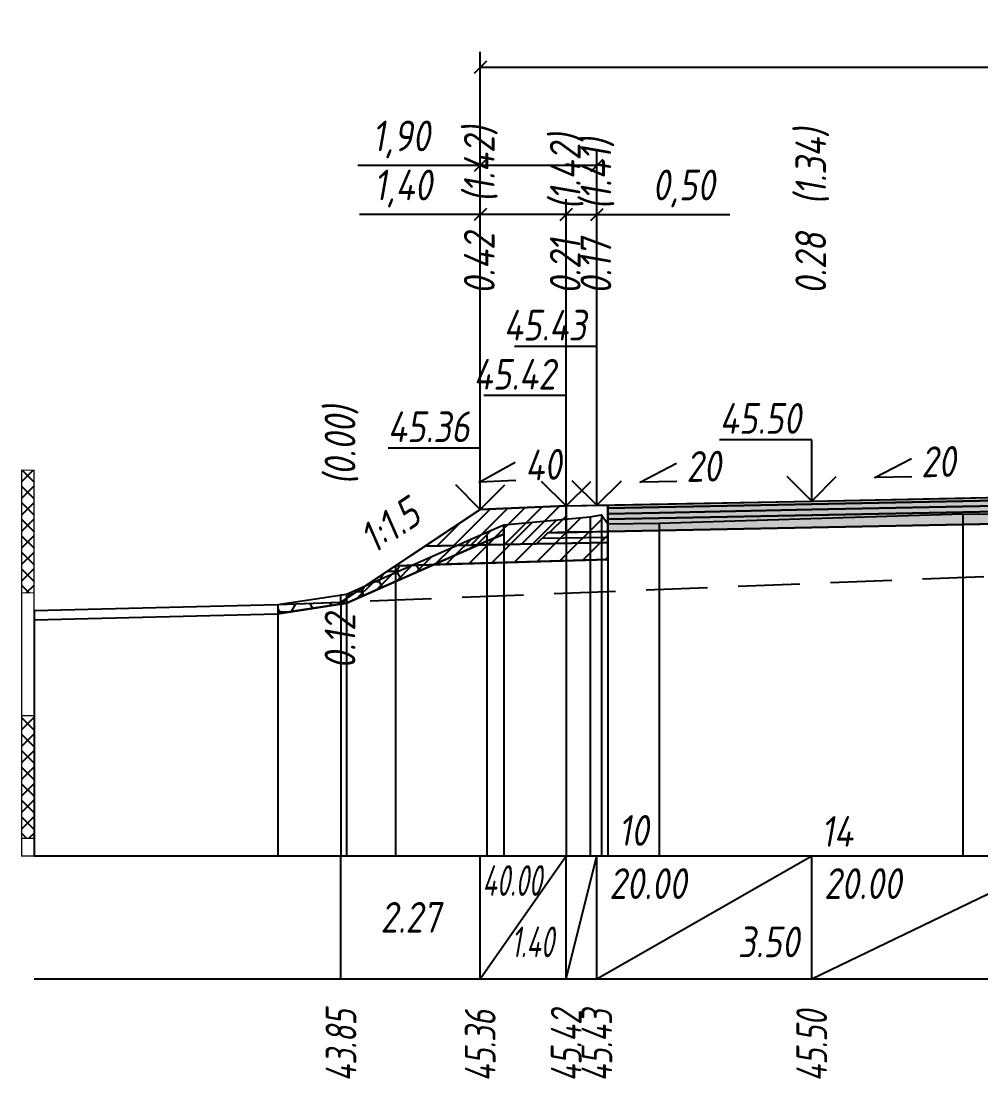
# Model space of a CAD drawing. Extents: x -717 to 1451, y -133302 to 233.
# Drawn here: x 78.9 to 157.1, y -87166.2 to -87080 of the extents above; entities that cross this region are included whole.
import ezdxf
from ezdxf.enums import TextEntityAlignment as Align

# ---------------------------------------------------------------- set-up
doc = ezdxf.new("R2010")
doc.units = 0
doc.linetypes.add('штриховая', pattern=[0.75, 0.5, -0.25])
for name, color, linetype in [('Интерполированный поперечник', 2, 'Continuous'), ('Код_514', 1, 'Continuous'), ('Контур_0', 7, 'Continuous'), ('Контур_2521', 7, 'Continuous'), ('Контур_2564', 7, 'Continuous'), ('Контур_2660', 7, 'Continuous'), ('Контур_2665', 7, 'Continuous'), ('Контур_400', 7, 'Continuous'), ('Контур_508', 7, 'Continuous'), ('Контур_512', 7, 'Continuous'), ('Контур_513', 7, 'Continuous'), ('Контур_818', 7, 'Continuous'), ('Красный поперечник', 1, 'Continuous'), ('Линейка абсолютных высот', 7, 'Continuous'), ('Объём_2501', 7, 'Continuous'), ('Объём_2564', 7, 'Continuous'), ('Объём_2650', 7, 'Continuous'), ('Объём_2660', 7, 'Continuous'), ('Объём_2661', 7, 'Continuous'), ('Объём_2665', 7, 'Continuous'), ('Объём_2666', 7, 'Continuous'), ('Объём_2667', 7, 'Continuous'), ('Объём_2668', 7, 'Continuous'), ('Объём_2669', 7, 'Continuous'), ('Объём_2675', 7, 'Continuous'), ('Объём_2753', 7, 'Continuous'), ('Откосы', 7, 'Continuous'), ('Отметки покрытия', 7, 'Continuous'), ('Рабочие отметки', 7, 'Continuous'), ('Рабочие отметки доп.', 7, 'Continuous'), ('Слои выравнивания', 7, 'Continuous'), ('Таблица', 7, 'Continuous'), ('Уклоны проезжей части', 7, 'Continuous'), ('Черный поперечник', 3, 'Continuous')]:
    doc.layers.add(name, color=color, linetype=linetype)
for name, color, linetype, true_color in [('Контур_2540', 2, 'Continuous', 0xffff00), ('Контур_2560', 2, 'Continuous', 0xffff00), ('Контур_2561', 7, 'Continuous', 0xff8040), ('Контур_2562', 3, 'Continuous', 0x00ff00), ('Контур_2563', 7, 'Continuous', 0xff8000), ('Контур_2570', 7, 'Continuous', 0x80ff00), ('Контур_2725', 7, 'Continuous', 0x323232), ('Контур_2736', 4, 'Continuous', 0x00ffff), ('Контур_2737', 4, 'Continuous', 0x00ffff), ('Контур_2738', 4, 'Continuous', 0x00ffff), ('Контур_2739', 4, 'Continuous', 0x00ffff), ('Контур_2741', 4, 'Continuous', 0x00ffff), ('Контур_2742', 4, 'Continuous', 0x00ffff), ('Контур_2743', 4, 'Continuous', 0x00ffff), ('Контур_2744', 7, 'Continuous', 0xa4ffff), ('Контур_2745', 7, 'Continuous', 0xa4ffff), ('Контур_2747', 4, 'Continuous', 0x00ffff), ('Контур_2748', 4, 'Continuous', 0x00ffff), ('Контур_2749', 4, 'Continuous', 0x00ffff), ('Контур_2750', 4, 'Continuous', 0x00ffff), ('Контур_2751', 4, 'Continuous', 0x00ffff), ('Контур_2752', 4, 'Continuous', 0x00ffff), ('Контур_2760', 7, 'Continuous', 0x323232), ('Контур_2761', 7, 'Continuous', 0x323232), ('Контур_2762', 7, 'Continuous', 0x323232), ('Контур_2763', 7, 'Continuous', 0x323232), ('Контур_402', 7, 'Continuous', 0xff6464), ('Контур_703', 4, 'Continuous', 0x00ffff), ('Контур_705', 4, 'Continuous', 0x00ffff), ('Контур_707', 4, 'Continuous', 0x00ffff), ('Контур_720', 131, 'Continuous', 0xaaffff), ('Объём_2500', 7, 'Continuous', 0xc0c0c0), ('Объём_2520', 7, 'Continuous', 0x80ffff), ('Объём_2540', 2, 'Continuous', 0xffff00), ('Объём_2560', 2, 'Continuous', 0xffff00), ('Объём_2561', 7, 'Continuous', 0xff8040), ('Объём_2562', 3, 'Continuous', 0x00ff00), ('Объём_2563', 7, 'Continuous', 0xff8000), ('Объём_2570', 7, 'Continuous', 0x80ff00), ('Объём_2600', 7, 'Continuous', 0x808000), ('Объём_2746', 2, 'Continuous', 0xffff00)]:
    doc.layers.add(name, color=color, linetype=linetype, true_color=true_color)
doc.styles.get("Standard").update_dxf_attribs({"font": 'txt', "height": 2.5})
doc.styles.add('М', font='romand.shx', dxfattribs={"width": 0.8, "oblique": 10, "height": 2.5})
doc.dimstyles.new('ISO-25', dxfattribs={"dimtxt": 2.5, "dimasz": 2.5, "dimexe": 1.25, "dimexo": 0.625, "dimtad": 1, "dimtxsty": 'Standard', "dimcen": 2.5, "dimadec": 0, "dimazin": 0, "dimtfac": 1, "dimtmove": 0, "dimatfit": 3, "dimfxl": 1, "dimarcsym": 0})
pattern_1 = [(45.0000013, (0, 0), (-0.67351924, 0.673519211), []), (135.0000003, (0, 0), (-0.673519222, -0.67351923), [])]

# ---------------------------------------------------------------- blocks, each defined once
blk = doc.blocks.new('_Oblique')
at = {"color": 0, "linetype": 'ByBlock', "lineweight": -2}
blk.add_line((-0.5, -0.5), (0.5, 0.5), dxfattribs=at)
blk = doc.blocks.new('*D1692')
at = {"color": 0, "lineweight": -2, "transparency": 16777216}
for p, q in [((116.341, -87119.192), (116.341, -87094.472)), ((123.341, -87118.912), (123.341, -87094.472)), ((116.341, -87095.722), (106.514, -87095.722)), ((123.341, -87095.722), (116.341, -87095.722))]:
    blk.add_line(p, q, dxfattribs=at)
at = {"layer": 'Defpoints', "color": 0, "transparency": 16777216}
for p in [(123.341, -87095.722), (116.341, -87119.817), (123.341, -87119.537)]:
    blk.add_point(p, dxfattribs=at)
at = {"color": 0, "lineweight": -2, "transparency": 16777216, "rotation": 180}
blk.add_blockref('_Oblique', (116.341, -87095.722), dxfattribs=at)
at = {"color": 0, "lineweight": -2, "transparency": 16777216}
blk.add_blockref('_Oblique', (123.341, -87095.722), dxfattribs=at)
at = {"color": 0, "transparency": 16777216, "insert": (110.054, -87093.609), "char_height": 2.5, "width": 8.75, "attachment_point": 5, "style": 'М'}
blk.add_mtext('1,40', dxfattribs=at)
blk = doc.blocks.new('*D1694')
at = {"color": 0, "lineweight": -2, "transparency": 16777216}
for p, q in [((123.341, -87118.912), (123.341, -87094.472)), ((125.841, -87118.862), (125.841, -87094.472)), ((123.341, -87095.722), (125.841, -87095.722)), ((125.841, -87095.722), (136.677, -87095.722))]:
    blk.add_line(p, q, dxfattribs=at)
at = {"layer": 'Defpoints', "color": 0, "transparency": 16777216}
for p in [(125.841, -87095.722), (123.341, -87119.537), (125.841, -87119.487)]:
    blk.add_point(p, dxfattribs=at)
at = {"color": 0, "lineweight": -2, "transparency": 16777216, "rotation": 180}
blk.add_blockref('_Oblique', (123.341, -87095.722), dxfattribs=at)
at = {"color": 0, "lineweight": -2, "transparency": 16777216}
blk.add_blockref('_Oblique', (125.841, -87095.722), dxfattribs=at)
at = {"color": 0, "transparency": 16777216, "insert": (132.916, -87093.609), "char_height": 2.5, "width": 9.16667, "attachment_point": 5, "style": 'М'}
blk.add_mtext('0,50', dxfattribs=at)
blk = doc.blocks.new('*D1697')
at = {"color": 0, "lineweight": -2, "transparency": 16777216}
for p, q in [((116.341, -87119.192), (116.341, -87090.472)), ((125.841, -87118.862), (125.841, -87090.472)), ((116.341, -87091.722), (106.363, -87091.722)), ((125.841, -87091.722), (116.341, -87091.722))]:
    blk.add_line(p, q, dxfattribs=at)
at = {"layer": 'Defpoints', "color": 0, "transparency": 16777216}
for p in [(125.841, -87091.722), (116.341, -87119.817), (125.841, -87119.487)]:
    blk.add_point(p, dxfattribs=at)
at = {"color": 0, "lineweight": -2, "transparency": 16777216, "rotation": 180}
blk.add_blockref('_Oblique', (116.341, -87091.722), dxfattribs=at)
at = {"color": 0, "lineweight": -2, "transparency": 16777216}
blk.add_blockref('_Oblique', (125.841, -87091.722), dxfattribs=at)
at = {"color": 0, "transparency": 16777216, "insert": (109.903, -87089.609), "char_height": 2.5, "width": 8.75, "attachment_point": 5, "style": 'М'}
blk.add_mtext('1,90', dxfattribs=at)
blk = doc.blocks.new('*D1698')
at = {"color": 0, "lineweight": -2, "transparency": 16777216}
for p, q in [((116.341, -87119.192), (116.341, -87082.472)), ((211.841, -87119.192), (211.841, -87082.472)), ((116.341, -87083.722), (211.841, -87083.722))]:
    blk.add_line(p, q, dxfattribs=at)
at = {"layer": 'Defpoints', "color": 0, "transparency": 16777216}
for p in [(211.841, -87083.722), (116.341, -87119.817), (211.841, -87119.817)]:
    blk.add_point(p, dxfattribs=at)
at = {"color": 0, "lineweight": -2, "transparency": 16777216, "rotation": 180}
blk.add_blockref('_Oblique', (116.341, -87083.722), dxfattribs=at)
at = {"color": 0, "lineweight": -2, "transparency": 16777216}
blk.add_blockref('_Oblique', (211.841, -87083.722), dxfattribs=at)
at = {"color": 0, "transparency": 16777216, "insert": (164.091, -87081.609), "char_height": 2.5, "width": 10.41667, "attachment_point": 5, "style": 'М'}
blk.add_mtext('19,10', dxfattribs=at)

msp = doc.modelspace()

# ---------------------------------------------------------------- hatches: boundary and pattern name
at = {"layer": 'Линейка абсолютных высот'}
h = msp.add_hatch(dxfattribs=at)
h.set_pattern_fill('ANSI37', scale=0.3, style=0)
h.set_pattern_definition(pattern_1)
h.paths.add_polyline_path([(80, -87126.56), (80, -87116.56), (79, -87116.56), (79, -87126.56)])
h = msp.add_hatch(dxfattribs=at)
h.set_pattern_fill('ANSI37', scale=0.3, style=0)
h.set_pattern_definition(pattern_1)
h.paths.add_polyline_path([(80, -87146.56), (80, -87136.56), (79, -87136.56), (79, -87146.56)])
at = {"layer": 'Объём_2563'}
h = msp.add_hatch(dxfattribs=at)
h.set_pattern_fill('ANSI31', color=256, scale=0.3)
h.paths.add_polyline_path([(116.341, -87119.754), (123.341, -87119.474), (123.341, -87121.624), (121.841, -87121.654), (120.922, -87122.573), (111.841, -87122.754)])
at = {"layer": 'Объём_2570'}
h = msp.add_hatch(dxfattribs=at)
h.set_pattern_fill('ANSI31', color=256, scale=0.2)
h.paths.add_polyline_path([(118.271, -87121.772), (116.881, -87122.354), (105.443, -87127.408), (105, -87127.475), (105, -87126.725), (105.443, -87126.658), (116.881, -87121.604), (118.271, -87121.022)])
at = {"layer": 'Объём_2600'}
h = msp.add_hatch(dxfattribs=at)
h.set_pattern_fill('ANSI31', color=6, scale=0.4)
h.paths.add_polyline_path([(126.725, -87120.946), (126.725, -87123.83), (112.579, -87124.255), (116.881, -87122.354), (118.271, -87121.772), (118.271, -87121.022), (125.3, -87120.353), (126.225, -87120.196)])
h = msp.add_hatch(dxfattribs=at)
h.set_pattern_fill('HONEY', color=5, scale=0.3)
h.paths.add_polyline_path([(105.443, -87127.408), (99.893, -87128.252), (99.893, -87127.519), (105, -87127.315), (109.449, -87124.349), (112.579, -87124.255)])
at = {"layer": 'Слои выравнивания'}
for color, points in [(2, [(126.725, -87119.407), (130.923, -87119.323), (143.341, -87119.074), (155.641, -87118.828), (159.815, -87118.745), (164.091, -87118.659), (164.091, -87118.909), (159.815, -87118.995), (155.641, -87119.078), (143.341, -87119.324), (130.923, -87119.573), (126.725, -87119.657)]), (3, [(126.725, -87119.657), (130.923, -87119.573), (143.341, -87119.324), (155.641, -87119.078), (159.815, -87118.995), (164.091, -87118.909), (164.091, -87119.359), (159.815, -87119.445), (155.641, -87119.528), (143.341, -87119.774), (130.923, -87120.023), (126.725, -87120.107)]), (4, [(126.725, -87120.107), (130.923, -87120.023), (143.341, -87119.774), (155.641, -87119.528), (159.815, -87119.445), (164.091, -87119.359), (164.091, -87119.809), (159.815, -87119.895), (155.641, -87119.978), (143.341, -87120.224), (130.923, -87120.473), (126.725, -87120.557)]), (5, [(126.725, -87120.557), (130.923, -87120.473), (143.341, -87120.224), (155.641, -87119.978), (159.815, -87119.895), (164.091, -87119.809), (164.091, -87120.809), (159.815, -87120.895), (155.641, -87120.978), (143.341, -87121.224), (130.923, -87121.473), (126.725, -87121.557)])]:
    msp.add_hatch(color=color, dxfattribs=at).paths.add_polyline_path(points)

# ---------------------------------------------------------------- linework, layer by layer
at = {"layer": 'Интерполированный поперечник', "linetype": 'штриховая', "ltscale": 10, "flags": 128}
msp.add_lwpolyline([(99.893, -87127.519), (209.323, -87123.156)], dxfattribs=at)
at = {"layer": 'Код_514'}
for p, q in [((105, -87158), (105, -87148)), ((116.341, -87158), (116.341, -87148)), ((116.341, -87158), (123.341, -87148)), ((123.341, -87158), (123.341, -87148)), ((123.341, -87158), (125.841, -87148)), ((125.841, -87158), (125.841, -87148)), ((125.841, -87158), (143.341, -87148)), ((143.341, -87158), (143.341, -87148)), ((143.341, -87158), (164.091, -87148))]:
    msp.add_line(p, q, dxfattribs=at)
at = {"layer": 'Контур_0', "flags": 128}
for points in [[(116.341, -87119.754), (105, -87127.315), (105, -87127.315), (105, -87127.315), (105, -87127.315), (105, -87127.315), (105, -87127.315), (105, -87127.315), (105, -87127.315), (105, -87127.315), (105, -87127.315), (105, -87127.315), (105, -87127.315), (105, -87127.315), (105, -87127.315), (105, -87127.315)], [(116.341, -87119.754), (105, -87127.315), (105, -87127.315), (105, -87127.315), (105, -87127.315), (105, -87127.315), (105, -87127.315), (105, -87127.315), (105, -87127.315), (105, -87127.315), (105, -87127.315), (105, -87127.315), (105, -87127.315), (105, -87127.315), (105, -87127.315), (105, -87127.315), (105, -87127.315), (105, -87127.315), (105, -87127.315), (105, -87127.315), (105, -87127.315), (105, -87127.315), (105, -87127.315), (105, -87127.315), (105, -87127.315), (105, -87127.315), (105, -87127.315), (105, -87127.315), (105, -87127.315), (105, -87127.315)], [(125.841, -87121.574), (123.341, -87121.624), (123.341, -87119.474), (126.725, -87119.407), (126.725, -87121.557), (125.841, -87121.574), (125.841, -87121.574)], [(111.841, -87122.754), (120.922, -87122.573), (121.841, -87121.654), (123.341, -87121.624)], [(121.841, -87121.654), (126.725, -87121.557), (126.725, -87122.457), (120.922, -87122.573), (121.841, -87121.654), (121.841, -87121.654)]]:
    msp.add_lwpolyline(points, dxfattribs=at)
at = {"layer": 'Контур_2521', "color": 250, "flags": 128}
msp.add_lwpolyline([(121.382, -87122.114), (126.725, -87122.007)], dxfattribs=at)
at = {"layer": 'Контур_2540', "flags": 128}
msp.add_lwpolyline([(120.922, -87122.573), (126.725, -87122.457), (126.725, -87123.83), (109.449, -87124.349), (111.841, -87122.754), (120.922, -87122.573), (120.922, -87122.573)], dxfattribs=at)
at = {"layer": 'Контур_2560', "flags": 128}
msp.add_lwpolyline([(116.341, -87119.754), (116.341, -87119.754), (116.341, -87119.754), (123.341, -87119.474)], dxfattribs=at)
at = {"layer": 'Контур_2561', "flags": 128}
msp.add_lwpolyline([(123.341, -87119.474), (123.341, -87119.474), (116.341, -87119.754), (116.341, -87119.754), (123.341, -87119.474)], dxfattribs=at)
at = {"layer": 'Контур_2562', "flags": 128}
msp.add_lwpolyline([(116.341, -87119.754), (116.341, -87119.754), (116.341, -87119.754), (116.341, -87119.754), (116.341, -87119.754)], dxfattribs=at)
at = {"layer": 'Контур_2563', "flags": 128}
msp.add_lwpolyline([(116.341, -87119.754), (123.341, -87119.474), (123.341, -87121.624), (121.841, -87121.654), (120.922, -87122.573), (111.841, -87122.754), (116.341, -87119.754), (116.341, -87119.754)], dxfattribs=at)
at = {"layer": 'Контур_2564', "flags": 128}
msp.add_lwpolyline([(116.341, -87119.754), (123.341, -87119.474)], dxfattribs=at)
at = {"layer": 'Контур_2570', "flags": 128}
msp.add_lwpolyline([(80, -87128.75), (99.868, -87128.256), (105.443, -87127.408), (105.443, -87127.408), (116.881, -87122.354), (118.271, -87121.772), (118.271, -87121.022), (125.3, -87120.353), (126.225, -87120.196), (126.725, -87120.946), (130.923, -87120.878), (155.641, -87120.105), (159.815, -87120.168)], dxfattribs=at)
at = {"layer": 'Контур_2660', "flags": 128}
msp.add_lwpolyline([(109.449, -87124.349), (126.725, -87123.83)], dxfattribs=at)
at = {"layer": 'Контур_2665', "flags": 128}
msp.add_lwpolyline([(116.341, -87119.754), (116.341, -87119.754)], dxfattribs=at)
at = {"layer": 'Контур_2725', "flags": 128}
msp.add_lwpolyline([(126.725, -87121.557), (130.923, -87121.473), (143.341, -87121.224), (155.641, -87120.978), (159.815, -87120.895), (164.091, -87120.809), (184.841, -87121.224), (184.919, -87121.226)], dxfattribs=at)
at = {"layer": 'Контур_2736', "flags": 128}
msp.add_lwpolyline([(116.341, -87119.754), (105, -87127.315)], dxfattribs=at)
at = {"layer": 'Контур_2737', "flags": 128}
msp.add_lwpolyline([(105, -87127.315), (105, -87127.315)], dxfattribs=at)
at = {"layer": 'Контур_2738', "flags": 128}
msp.add_lwpolyline([(105, -87127.315), (105, -87127.315)], dxfattribs=at)
at = {"layer": 'Контур_2739', "flags": 128}
msp.add_lwpolyline([(105, -87127.315), (105, -87127.315)], dxfattribs=at)
at = {"layer": 'Контур_2741', "flags": 128}
msp.add_lwpolyline([(105, -87127.315), (105, -87127.315)], dxfattribs=at)
at = {"layer": 'Контур_2742', "flags": 128}
msp.add_lwpolyline([(105, -87127.315), (105, -87127.315)], dxfattribs=at)
at = {"layer": 'Контур_2743', "flags": 128}
msp.add_lwpolyline([(105, -87127.315), (105, -87127.315)], dxfattribs=at)
at = {"layer": 'Контур_2744', "flags": 128}
msp.add_lwpolyline([(105, -87127.315), (105, -87127.315)], dxfattribs=at)
msp.add_lwpolyline([(105, -87127.315), (105, -87127.315)], dxfattribs=at)
msp.add_lwpolyline([(105, -87127.315), (105, -87127.315)], dxfattribs=at)
msp.add_lwpolyline([(105, -87127.315), (105, -87127.315)], dxfattribs=at)
msp.add_lwpolyline([(105, -87127.315), (105, -87127.315)], dxfattribs=at)
msp.add_lwpolyline([(105, -87127.315), (105, -87127.315)], dxfattribs=at)
at = {"layer": 'Контур_2745', "flags": 128}
msp.add_lwpolyline([(105, -87127.315), (105, -87127.315)], dxfattribs=at)
msp.add_lwpolyline([(105, -87127.315), (105, -87127.315)], dxfattribs=at)
msp.add_lwpolyline([(105, -87127.315), (105, -87127.315)], dxfattribs=at)
msp.add_lwpolyline([(105, -87127.315), (105, -87127.315)], dxfattribs=at)
msp.add_lwpolyline([(105, -87127.315), (105, -87127.315)], dxfattribs=at)
msp.add_lwpolyline([(105, -87127.315), (105, -87127.315)], dxfattribs=at)
at = {"layer": 'Контур_2747', "flags": 128}
msp.add_lwpolyline([(105, -87127.315), (105, -87127.315)], dxfattribs=at)
at = {"layer": 'Контур_2748', "flags": 128}
msp.add_lwpolyline([(105, -87127.315), (105, -87127.315)], dxfattribs=at)
at = {"layer": 'Контур_2749', "flags": 128}
msp.add_lwpolyline([(105, -87127.315), (105, -87127.315)], dxfattribs=at)
at = {"layer": 'Контур_2750', "flags": 128}
msp.add_lwpolyline([(105, -87127.315), (105, -87127.315)], dxfattribs=at)
at = {"layer": 'Контур_2751', "flags": 128}
msp.add_lwpolyline([(105, -87127.315), (105, -87127.315)], dxfattribs=at)
at = {"layer": 'Контур_2752', "flags": 128}
msp.add_lwpolyline([(105, -87127.315), (105, -87127.315)], dxfattribs=at)
at = {"layer": 'Контур_2760', "flags": 128}
msp.add_lwpolyline([(126.725, -87119.407), (130.923, -87119.323), (143.341, -87119.074), (155.641, -87118.828), (159.815, -87118.745), (164.091, -87118.659), (184.841, -87119.074), (184.919, -87119.076)], dxfattribs=at)
at = {"layer": 'Контур_2761', "flags": 128}
msp.add_lwpolyline([(126.725, -87119.657), (130.923, -87119.573), (143.341, -87119.324), (155.641, -87119.078), (159.815, -87118.995), (164.091, -87118.909), (184.841, -87119.324), (184.919, -87119.326)], dxfattribs=at)
at = {"layer": 'Контур_2762', "flags": 128}
msp.add_lwpolyline([(126.725, -87120.107), (130.923, -87120.023), (143.341, -87119.774), (155.641, -87119.528), (159.815, -87119.445), (164.091, -87119.359), (184.841, -87119.774), (184.919, -87119.776)], dxfattribs=at)
at = {"layer": 'Контур_2763', "flags": 128}
msp.add_lwpolyline([(126.725, -87120.557), (130.923, -87120.473), (143.341, -87120.224), (155.641, -87119.978), (159.815, -87119.895), (164.091, -87119.809), (184.841, -87120.224), (184.919, -87120.226)], dxfattribs=at)
at = {"layer": 'Контур_400', "flags": 128}
msp.add_lwpolyline([(123.341, -87119.474), (125.841, -87119.424), (125.841, -87119.424), (125.841, -87119.424), (125.841, -87119.424), (125.841, -87119.424), (125.841, -87119.424), (143.341, -87119.074), (164.091, -87118.659)], dxfattribs=at)
at = {"layer": 'Контур_402', "flags": 128}
msp.add_lwpolyline([(109.449, -87124.349), (126.725, -87123.83), (126.725, -87121.557), (164.091, -87120.809), (184.919, -87121.226), (184.919, -87123.334), (216.844, -87124.292)], dxfattribs=at)
at = {"layer": 'Контур_508', "flags": 128}
msp.add_lwpolyline([(105, -87127.315), (109.449, -87124.349), (126.725, -87123.83), (126.725, -87121.557), (164.091, -87120.809), (184.919, -87121.226), (184.919, -87123.334), (216.844, -87124.292), (217.668, -87124.841), (217.971, -87124.841), (219.971, -87124.841), (220.274, -87124.841), (223.721, -87122.543), (223.721, -87121.341), (224.367, -87120.911)], dxfattribs=at)
at = {"layer": 'Контур_512', "flags": 128}
msp.add_lwpolyline([(105, -87127.315), (109.449, -87124.349), (126.725, -87123.83)], dxfattribs=at)
at = {"layer": 'Контур_513', "flags": 128}
msp.add_lwpolyline([(105, -87127.315), (109.449, -87124.349), (126.725, -87123.83), (126.725, -87121.557), (164.091, -87120.809), (184.919, -87121.226), (184.919, -87123.334), (216.844, -87124.292), (217.668, -87124.841), (217.971, -87124.841), (219.971, -87124.841), (220.274, -87124.841), (223.721, -87122.543), (223.721, -87121.341), (224.367, -87120.911)], dxfattribs=at)
at = {"layer": 'Контур_703', "flags": 128}
for points in [[(116.341, -87119.754), (105, -87127.315)], [(105, -87127.315), (105, -87127.315)]]:
    msp.add_lwpolyline(points, dxfattribs=at)
at = {"layer": 'Контур_705', "flags": 128}
msp.add_lwpolyline([(105, -87127.315), (105, -87127.315)], dxfattribs=at)
at = {"layer": 'Контур_707', "flags": 128}
msp.add_lwpolyline([(105, -87127.315), (105, -87127.315)], dxfattribs=at)
at = {"layer": 'Контур_720', "flags": 128}
msp.add_lwpolyline([(105, -87127.315), (105, -87127.315)], dxfattribs=at)
at = {"layer": 'Контур_818', "flags": 128}
msp.add_lwpolyline([(105, -87127.475), (105.443, -87127.408), (105.443, -87127.408), (116.881, -87122.354), (118.271, -87121.772), (118.271, -87121.022), (125.3, -87120.353), (126.225, -87120.196), (126.725, -87120.946), (130.923, -87120.878), (155.641, -87120.105), (159.815, -87120.168)], dxfattribs=at)
at = {"layer": 'Красный поперечник'}
for p, q in [((125.841, -87119.424), (143.341, -87119.074)), ((143.341, -87119.074), (164.091, -87118.659)), ((105, -87127.315), (116.341, -87119.754)), ((116.341, -87119.754), (123.341, -87119.474)), ((123.341, -87119.474), (125.841, -87119.424)), ((109.449, -87124.349), (109.449, -87148)), ((126.725, -87123.83), (126.725, -87148)), ((105, -87127.315), (105, -87148))]:
    msp.add_line(p, q, dxfattribs=at)
at = {"layer": 'Линейка абсолютных высот', "color": 7, "const_width": 0.1, "flags": 128}
for points in [[(80, -87126.56), (80, -87116.56), (79, -87116.56), (79, -87126.56), (80, -87126.56)], [(80, -87136.56), (80, -87126.56), (79, -87126.56), (79, -87136.56), (80, -87136.56)], [(80, -87146.56), (80, -87136.56), (79, -87136.56), (79, -87146.56), (80, -87146.56)], [(80, -87148), (80, -87146.56), (79, -87146.56), (79, -87148), (80, -87148)]]:
    msp.add_lwpolyline(points, dxfattribs=at)
at = {"layer": 'Объём_2500', "flags": 128}
msp.add_lwpolyline([(125.841, -87121.574), (123.341, -87121.624), (123.341, -87119.474), (126.725, -87119.407), (126.725, -87121.557), (125.841, -87121.574), (125.841, -87121.574)], dxfattribs=at)
at = {"layer": 'Объём_2501', "flags": 128}
msp.add_lwpolyline([(123.341, -87119.474), (125.841, -87119.424), (125.841, -87119.424), (125.841, -87119.424), (125.841, -87119.424), (125.841, -87119.424), (125.841, -87119.424), (143.341, -87119.074), (164.091, -87118.659)], dxfattribs=at)
at = {"layer": 'Объём_2520', "color": 250, "flags": 128}
msp.add_lwpolyline([(121.841, -87121.654), (126.725, -87121.557), (126.725, -87122.457), (120.922, -87122.573), (121.841, -87121.654), (121.841, -87121.654)], dxfattribs=at)
at = {"layer": 'Объём_2540', "flags": 128}
msp.add_lwpolyline([(120.922, -87122.573), (126.725, -87122.457), (126.725, -87123.83), (109.449, -87124.349), (111.841, -87122.754), (120.922, -87122.573), (120.922, -87122.573)], dxfattribs=at)
at = {"layer": 'Объём_2560', "flags": 128}
msp.add_lwpolyline([(116.341, -87119.754), (116.341, -87119.754), (116.341, -87119.754), (123.341, -87119.474)], dxfattribs=at)
at = {"layer": 'Объём_2561', "flags": 128}
msp.add_lwpolyline([(123.341, -87119.474), (123.341, -87119.474), (116.341, -87119.754), (116.341, -87119.754), (123.341, -87119.474)], dxfattribs=at)
at = {"layer": 'Объём_2562', "flags": 128}
msp.add_lwpolyline([(116.341, -87119.754), (116.341, -87119.754), (116.341, -87119.754), (116.341, -87119.754), (116.341, -87119.754)], dxfattribs=at)
at = {"layer": 'Объём_2563', "color": 250, "flags": 128}
msp.add_lwpolyline([(116.341, -87119.754), (123.341, -87119.474), (123.341, -87121.624), (121.841, -87121.654), (120.922, -87122.573), (111.841, -87122.754), (116.341, -87119.754), (116.341, -87119.754)], dxfattribs=at)
at = {"layer": 'Объём_2564', "flags": 128}
msp.add_lwpolyline([(116.341, -87119.754), (123.341, -87119.474)], dxfattribs=at)
at = {"layer": 'Объём_2570', "flags": 128}
msp.add_lwpolyline([(118.271, -87121.772), (116.881, -87122.354), (105.443, -87127.408), (105, -87127.475), (105, -87126.725), (105.443, -87126.658), (116.881, -87121.604), (118.271, -87121.022), (118.271, -87121.772), (118.271, -87121.772)], dxfattribs=at)
at = {"layer": 'Объём_2600', "color": 5, "flags": 128}
msp.add_lwpolyline([(105.443, -87127.408), (99.893, -87128.252), (99.893, -87127.519), (105, -87127.315), (109.449, -87124.349), (112.579, -87124.255), (105.443, -87127.408), (105.443, -87127.408)], dxfattribs=at)
at = {"layer": 'Объём_2650', "color": 6, "flags": 128}
msp.add_lwpolyline([(126.725, -87120.946), (126.725, -87123.83), (112.579, -87124.255), (116.881, -87122.354), (118.271, -87121.772), (118.271, -87121.022), (125.3, -87120.353), (126.225, -87120.196), (126.725, -87120.946), (126.725, -87120.946)], dxfattribs=at)
at = {"layer": 'Объём_2660', "flags": 128}
msp.add_lwpolyline([(109.449, -87124.349), (126.725, -87123.83)], dxfattribs=at)
at = {"layer": 'Объём_2661', "flags": 128}
msp.add_lwpolyline([(116.341, -87119.754), (105, -87127.315)], dxfattribs=at)
at = {"layer": 'Объём_2665', "flags": 128}
msp.add_lwpolyline([(116.341, -87119.754), (116.341, -87119.754)], dxfattribs=at)
at = {"layer": 'Объём_2666', "flags": 128}
msp.add_lwpolyline([(116.341, -87119.754), (105, -87127.315)], dxfattribs=at)
at = {"layer": 'Объём_2667', "flags": 128}
msp.add_lwpolyline([(105, -87127.315), (105, -87127.315)], dxfattribs=at)
msp.add_lwpolyline([(105, -87127.315), (105, -87127.315)], dxfattribs=at)
at = {"layer": 'Объём_2668', "flags": 128}
msp.add_lwpolyline([(105, -87127.315), (105, -87127.315)], dxfattribs=at)
msp.add_lwpolyline([(105, -87127.315), (105, -87127.315)], dxfattribs=at)
at = {"layer": 'Объём_2669', "flags": 128}
msp.add_lwpolyline([(105, -87127.315), (105, -87127.315)], dxfattribs=at)
msp.add_lwpolyline([(105, -87127.315), (105, -87127.315)], dxfattribs=at)
at = {"layer": 'Объём_2675', "flags": 128}
msp.add_lwpolyline([(105, -87127.315), (105, -87127.315)], dxfattribs=at)
msp.add_lwpolyline([(105, -87127.315), (105, -87127.315)], dxfattribs=at)
msp.add_lwpolyline([(105, -87127.315), (105, -87127.315)], dxfattribs=at)
msp.add_lwpolyline([(105, -87127.315), (105, -87127.315)], dxfattribs=at)
msp.add_lwpolyline([(105, -87127.315), (105, -87127.315)], dxfattribs=at)
msp.add_lwpolyline([(105, -87127.315), (105, -87127.315)], dxfattribs=at)
msp.add_lwpolyline([(105, -87127.315), (105, -87127.315)], dxfattribs=at)
msp.add_lwpolyline([(105, -87127.315), (105, -87127.315)], dxfattribs=at)
msp.add_lwpolyline([(105, -87127.315), (105, -87127.315)], dxfattribs=at)
msp.add_lwpolyline([(105, -87127.315), (105, -87127.315)], dxfattribs=at)
msp.add_lwpolyline([(105, -87127.315), (105, -87127.315)], dxfattribs=at)
msp.add_lwpolyline([(105, -87127.315), (105, -87127.315)], dxfattribs=at)
at = {"layer": 'Объём_2746', "flags": 128}
msp.add_lwpolyline([(118.271, -87121.772), (118.271, -87121.022), (125.3, -87120.353), (126.225, -87120.196), (126.725, -87120.946), (126.725, -87123.83), (112.579, -87124.255), (116.881, -87122.354), (118.271, -87121.772), (118.271, -87121.772)], dxfattribs=at)
at = {"layer": 'Объём_2753', "flags": 128}
msp.add_lwpolyline([(126.725, -87119.407), (126.725, -87119.407)], dxfattribs=at)
at = {"layer": 'Откосы', "color": 1, "flags": 128}
for points in [[(151.49, -87117.1), (148.491, -87117.16), (151.46, -87115.6)], [(119.254, -87117.406), (116.256, -87117.526), (119.194, -87115.907)], [(132.365, -87117.483), (129.366, -87117.543), (132.335, -87115.983)]]:
    msp.add_lwpolyline(points, dxfattribs=at)
at = {"layer": 'Отметки покрытия', "color": 1}
for p, q in [((125.841, -87106.474), (119.141, -87106.474)), ((125.841, -87119.424), (125.841, -87106.474)), ((123.341, -87110.474), (116.641, -87110.474)), ((123.341, -87119.474), (123.341, -87110.474)), ((143.341, -87114.074), (135.841, -87114.074)), ((143.341, -87119.074), (143.341, -87114.074)), ((116.341, -87114.754), (108.841, -87114.754)), ((116.341, -87119.754), (116.341, -87114.754)), ((123.341, -87119.474), (121.341, -87117.474)), ((123.341, -87119.474), (125.341, -87117.474)), ((125.841, -87119.424), (123.841, -87117.424)), ((125.841, -87119.424), (127.841, -87117.424)), ((143.341, -87119.074), (141.341, -87117.074)), ((143.341, -87119.074), (145.341, -87117.074)), ((116.341, -87119.754), (114.341, -87117.754)), ((116.341, -87119.754), (118.341, -87117.754))]:
    msp.add_line(p, q, dxfattribs=at)
at = {"layer": 'Слои выравнивания'}
for p, q in [((123.341, -87119.474), (123.341, -87148)), ((126.725, -87119.407), (126.725, -87148))]:
    msp.add_line(p, q, dxfattribs=at)
at = {"layer": 'Слои выравнивания', "color": 2, "flags": 128}
msp.add_lwpolyline([(126.725, -87119.407), (130.923, -87119.323), (143.341, -87119.074), (155.641, -87118.828), (159.815, -87118.745), (164.091, -87118.659), (164.091, -87118.909), (159.815, -87118.995), (155.641, -87119.078), (143.341, -87119.324), (130.923, -87119.573), (126.725, -87119.657)], close=True, dxfattribs=at)
at = {"layer": 'Слои выравнивания', "color": 3, "flags": 128}
msp.add_lwpolyline([(126.725, -87119.657), (130.923, -87119.573), (143.341, -87119.324), (155.641, -87119.078), (159.815, -87118.995), (164.091, -87118.909), (164.091, -87119.359), (159.815, -87119.445), (155.641, -87119.528), (143.341, -87119.774), (130.923, -87120.023), (126.725, -87120.107)], close=True, dxfattribs=at)
at = {"layer": 'Слои выравнивания', "color": 4, "flags": 128}
msp.add_lwpolyline([(126.725, -87120.107), (130.923, -87120.023), (143.341, -87119.774), (155.641, -87119.528), (159.815, -87119.445), (164.091, -87119.359), (164.091, -87119.809), (159.815, -87119.895), (155.641, -87119.978), (143.341, -87120.224), (130.923, -87120.473), (126.725, -87120.557)], close=True, dxfattribs=at)
at = {"layer": 'Слои выравнивания', "color": 5, "flags": 128}
msp.add_lwpolyline([(126.725, -87120.557), (130.923, -87120.473), (143.341, -87120.224), (155.641, -87119.978), (159.815, -87119.895), (164.091, -87119.809), (164.091, -87120.809), (159.815, -87120.895), (155.641, -87120.978), (143.341, -87121.224), (130.923, -87121.473), (126.725, -87121.557)], close=True, dxfattribs=at)
at = {"layer": 'Таблица'}
for p, q in [((80, -87148), (249.367, -87148)), ((80, -87158), (249.367, -87158))]:
    msp.add_line(p, q, dxfattribs=at)
at = {"layer": 'Черный поперечник', "color": 7}
for p, q in [((155.641, -87120.105), (155.641, -87148)), ((118.271, -87121.022), (118.271, -87148)), ((125.3, -87120.353), (125.3, -87148)), ((126.225, -87120.196), (126.225, -87148)), ((126.725, -87120.946), (126.725, -87148)), ((130.923, -87120.878), (130.923, -87148)), ((116.881, -87121.604), (116.881, -87148)), ((105.443, -87126.658), (105.443, -87148)), ((99.868, -87127.506), (99.868, -87148)), ((80, -87128), (80, -87148))]:
    msp.add_line(p, q, dxfattribs=at)
at = {"layer": 'Черный поперечник', "flags": 128}
msp.add_lwpolyline([(80, -87128), (99.868, -87127.506), (105.443, -87126.658), (116.881, -87121.604), (118.271, -87121.022), (125.3, -87120.353), (126.225, -87120.196), (126.725, -87120.946), (130.923, -87120.878), (155.641, -87120.105), (159.815, -87120.168), (164.091, -87120.252), (184.919, -87120.657), (185.419, -87119.907), (193.01, -87120.272), (196.236, -87120.18), (201.675, -87120.91), (207.56, -87121.949), (209.331, -87123.138), (211.733, -87123.1), (216.395, -87122.178), (218.212, -87121.162), (228.686, -87120.735), (249.367, -87120.785)], dxfattribs=at)

# ---------------------------------------------------------------- texts
at = {"layer": 'Код_514', "style": 'М', "oblique": 10}
for s, width, p in [('40.00', 0.6, (116.513, -87148.752)), ('20.00', 0.8, (126.841, -87149)), ('20.00', 0.8, (144.341, -87149))]:
    msp.add_text(s, height=2.5, dxfattribs=dict(at, width=width)).set_placement(p, align=Align.TOP_LEFT)
at = {"layer": 'Код_514', "style": 'М', "oblique": 10, "width": 0.8}
msp.add_text('2.27', height=2.5, dxfattribs=at).set_placement((110.67, -87153), align=Align.MIDDLE_CENTER)
at = {"layer": 'Код_514', "style": 'М', "oblique": 10}
for s, width, p in [('1.40', 0.6, (122.341, -87157)), ('3.50', 0.8, (142.341, -87157))]:
    msp.add_text(s, height=2.5, dxfattribs=dict(at, width=width)).set_placement(p, align=Align.BOTTOM_RIGHT)
at = {"layer": 'Код_514', "style": 'М', "oblique": 10, "width": 0.7}
for s, p in [('43.85', (105, -87166.382)), ('45.36', (116.341, -87166.382)), ('45.42', (123.341, -87166.382)), ('45.43', (125.841, -87166.382)), ('45.50', (143.341, -87166.382))]:
    msp.add_text(s, height=2.5, rotation=90, dxfattribs=at).set_placement(p, align=Align.MIDDLE_LEFT)
at = {"layer": 'Отметки покрытия', "color": 1, "style": 'М', "oblique": 10, "width": 0.8}
for s, p in [('45.43', (124.982, -87106.743)), ('45.42', (122.482, -87110.743)), ('45.50', (142.482, -87114.343)), ('45.36', (115.482, -87115.023))]:
    msp.add_text(s, height=2.5, dxfattribs=at).set_placement(p, align=Align.BOTTOM_RIGHT)
at = {"layer": 'Рабочие отметки', "color": 1, "style": 'М', "oblique": 10, "width": 0.8}
for s, p in [('0.42', (116.263, -87102.224)), ('0.21', (123.263, -87102.224)), ('0.17', (125.763, -87102.224)), ('0.28', (143.263, -87102.224))]:
    msp.add_text(s, height=2.5, rotation=90, dxfattribs=at).set_placement(p, align=Align.MIDDLE_LEFT)
msp.add_text('0.12', height=2.5, rotation=90, dxfattribs=at).set_placement((104.922, -87128.246), align=Align.MIDDLE_RIGHT)
at = {"layer": 'Рабочие отметки доп.', "color": 1, "style": 'М', "oblique": 10, "width": 0.8}
for s, p in [('(1.42)', (116.263, -87094.724)), ('(1.42)', (123.263, -87095.324)), ('(1.34)', (143.263, -87094.924)), ('(1.41)', (125.763, -87095.324)), ('(0.00)', (104.922, -87117.746))]:
    msp.add_text(s, height=2.5, rotation=90, dxfattribs=at).set_placement(p, align=Align.MIDDLE_LEFT)
at = {"layer": 'Слои выравнивания', "style": 'М', "oblique": 10, "width": 0.8}
for s, p in [('10', (128.829, -87147.917)), ('14', (145.408, -87148))]:
    msp.add_text(s, height=2.5, dxfattribs=at).set_placement(p, align=Align.BOTTOM_CENTER)
at = {"layer": 'Уклоны проезжей части', "color": 1, "style": 'М', "oblique": 10, "width": 0.8}
for s, rotation, p in [('40', 2.29061, (121.558, -87118.122)), ('20', 1.14576, (134.571, -87118.25)), ('20', 1.14576, (153.696, -87117.867)), ('1:1.5', 33.69007, (110.116, -87122.703))]:
    msp.add_text(s, height=2.5, rotation=rotation, dxfattribs=at).set_placement(p, align=Align.BOTTOM_CENTER)

# ---------------------------------------------------------------- dimensions: what is measured, and where the dimension line sits
at = {"color": 5}
dim = msp.add_linear_dim(base=(211.841, -87083.722), p1=(116.341, -87119.817), p2=(211.841, -87119.817), angle=180, dimstyle='ISO-25', override={"dimasz": 1, "dimlfac": 0.2, "dimzin": 0, "dimtxsty": 'М', "dimblk1": 'Oblique', "dimblk2": 'Oblique', "dimsah": 1}, dxfattribs=at)
dim.commit()
dim.dimension.update_dxf_attribs({"geometry": '*D1698', "text_midpoint": (164.091, -87081.609)})
for base, p1, p2, picture, middle in [((125.841, -87091.722), (116.341, -87119.817), (125.841, -87119.487), '*D1697', (109.903, -87091.722)), ((123.341, -87095.722), (116.341, -87119.817), (123.341, -87119.537), '*D1692', (110.054, -87095.722)), ((125.841, -87095.722), (123.341, -87119.537), (125.841, -87119.487), '*D1694', (132.916, -87095.722))]:
    dim = msp.add_linear_dim(base=base, p1=p1, p2=p2, angle=180, dimstyle='ISO-25', override={"dimasz": 1, "dimlfac": 0.2, "dimzin": 0, "dimtxsty": 'М', "dimblk1": 'Oblique', "dimblk2": 'Oblique', "dimsah": 1}, dxfattribs=at)
    dim.commit()
    dim.dimension.update_dxf_attribs({"geometry": picture, "text_midpoint": middle, "dimtype": 160})

doc.saveas('drawing.dxf')
